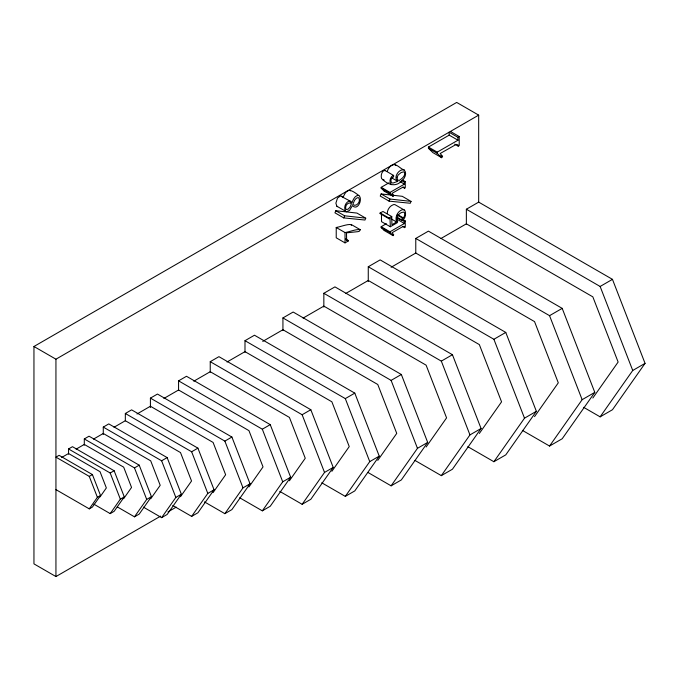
<?xml version="1.0" encoding="UTF-8"?>
<svg xmlns="http://www.w3.org/2000/svg" width="679" height="679" viewBox="0 0 679 679"><rect width="100%" height="100%" fill="white"/><g stroke="black" fill="none" stroke-linecap="round" stroke-linejoin="round"><path stroke-width="1.02" d="M387.208 213.69C387.234 209.828 389.687 205.941 393.396 204.659A6.298 3.633 -60 0 1 395.56 204.99L404.361 210.066M351.264 225.487L351.501 224.647C347.512 223.798 340.748 226.786 336.224 227.482L336.224 237.803L345.025 242.878L348.183 241.053L348.183 240.468L345.543 238.94M336.224 227.482L345.025 232.558C349.541 231.862 356.305 228.882 360.303 229.723L359.361 231.208L357.994 231.649L346.494 232.846L346.638 240.179L348.183 240.468M387.319 171.405C387.913 168.808 389.653 166.584 391.919 165.218C396.417 162.705 400.152 169.003 404.166 169.962C407.434 173.289 404.633 178.849 401.408 181.217C395.195 187.693 387.081 184.365 381.547 178.458C380.647 175.623 381.606 171.252 384.687 170.259L393.718 175.538L393.548 176.93L392.012 177.788L390.875 180.011L391.342 182.702L393.014 183.05L397.733 181.361L391.571 177.805M365.735 218.163L364.971 220.03L343.744 217.9L334.942 212.824L335.816 210.719L356.942 213.079L365.735 218.163L344.618 215.795L335.816 210.719M411.041 201.391L410.277 203.259L389.05 201.128L380.248 196.053L381.123 193.948L402.248 196.307L411.041 201.391L389.924 199.023L381.123 193.948M343.744 217.9L344.618 215.795M389.05 201.128L389.924 199.023M343.056 197.547C346.935 187.404 350.882 189.331 359.318 195.883C362.713 199.999 357.527 211.076 352.384 205.618L349.558 210.439L346.409 211.729L336.852 206.221L335.884 203.165L337.488 198.107L340.459 195.959L350.271 201.154L351.849 202.631C353.182 199.83 354.93 195.017 358.758 195.467M55.941 489.627L89.263 508.86L97.386 497.308L100.534 495.492L92.412 474.57L59.098 455.329L55.941 457.145L89.263 476.386L97.386 497.308M100.534 495.492L92.412 507.043L89.263 508.86M100.042 496.901L106.348 487.938L100.042 471.701L68.545 453.513L61.67 457.476M93.923 504.208L110.193 513.604L120.344 499.167L124.282 496.892L114.131 470.734L72.483 446.689L68.545 448.963L68.545 454.166M124.282 496.892L114.131 511.329L110.193 513.604M123.671 498.649L131.548 487.446L123.671 467.152L84.298 444.422L76.116 449.142M117.28 506.89L134.476 516.821L146.706 499.421L151.442 496.689L139.22 465.174L89.042 436.198L84.298 438.94L84.298 445.186M151.442 496.689L139.22 514.079L134.476 516.821M150.713 498.802L160.202 485.307L150.713 460.854L103.276 433.465L93.49 439.109M143.43 507.145L161.619 517.653L175.836 497.427L181.352 494.236L167.136 457.595L108.784 423.908L103.276 427.091L103.276 434.467M181.352 494.236L167.136 514.47L161.619 517.653M180.504 496.705L191.537 481.004L180.504 452.57L125.335 420.725L114.013 427.261M172.797 505.516L191.639 516.388L207.799 493.404L214.063 489.788L197.912 448.148L131.607 409.861L125.335 413.486L125.335 420.904M214.063 489.788L197.912 512.772L191.639 516.388M213.096 492.589L225.632 474.748L213.096 442.436L150.415 406.246L136.98 414.003M204.447 501.883L224.859 513.663L242.997 487.853L250.042 483.796L231.895 437.038L157.452 394.058L150.415 398.123L150.415 407.587M250.042 483.796L231.895 509.598L224.859 513.663M248.947 486.936L263.028 466.906L248.947 430.63L178.569 389.992L163.877 398.471M239.645 497.749L262.323 510.837L282.727 481.801L290.646 477.227L270.234 424.63L186.487 376.276L178.569 380.851L178.569 390.391M290.646 477.227L270.234 506.262L262.323 510.837M289.424 480.766L305.253 458.24L289.424 417.424L210.235 371.71L193.795 381.199M279.74 491.367L302.138 504.302L324.528 472.44L333.211 467.424L310.821 409.717L218.927 356.662L210.235 361.678L210.235 372.211M333.211 467.424L310.821 499.286L302.138 504.302M331.87 471.311L349.244 446.587L331.87 401.798L244.992 351.646L227.015 362.017M321.77 482.794L345.305 496.383L369.749 461.61L379.238 456.135L354.794 393.133L254.472 335.214L244.992 340.688L244.992 352.257M379.238 456.135L354.794 490.909L345.305 496.383M377.77 460.37L396.74 433.389L377.77 384.492L282.931 329.739L262.739 341.401M367.933 472.448L391.112 485.833L417.466 448.327L427.694 442.419L401.34 374.485L293.158 312.026L282.931 317.933L282.931 330.58M427.694 442.419L401.34 479.926L391.112 485.833M426.115 446.994L446.57 417.891L426.115 365.166L323.841 306.119L303.08 318.103M414.962 460.421L441.325 475.639L469.953 434.908L481.063 428.5L452.435 354.71L334.942 286.877L323.841 293.294L323.841 307.078M481.063 428.5L452.435 469.223L441.325 475.639M479.34 433.457L501.56 401.849L479.34 344.601L368.264 280.469L345.755 293.464M467.848 446.689L493.888 461.72L524.502 418.179L536.376 411.321L505.77 332.421L380.147 259.896L368.264 266.754L368.264 281.53M536.376 411.321L505.77 454.871L493.888 461.72M534.543 416.626L558.291 382.829L534.543 321.608L415.777 253.038L391.104 267.28M522.372 430.367L549.549 446.052L582.141 399.685L594.796 392.377L562.195 308.368L428.424 231.132L415.777 238.439L415.777 253.275M594.796 392.377L562.195 438.753L549.549 446.052M592.835 398.03L618.128 362.043L592.835 296.85L466.363 223.832L441.07 238.439M583.643 407.324L600.134 416.847L632.735 370.471L645.05 363.367L612.458 279.349L478.678 202.121L466.363 209.234L466.363 224.07M645.05 363.367L612.458 409.734L600.134 416.847M402.622 180.045L405.261 181.573L405.261 187.854L404.557 188.261L404.378 187.345L403.173 187.031L392.055 193.362L393.701 195.416L393.082 196.265L384.28 191.189L384.9 190.332M402.622 219.41L405.261 220.938L405.261 227.219L404.557 227.626L404.378 226.71L403.173 226.396L392.055 232.727L393.701 234.781L393.082 235.63L384.28 230.554L384.9 229.697M441.673 157.689L437.217 153.344L437.217 152.138L457.986 140.213L449.184 135.138L428.424 147.054L428.424 148.26L432.879 152.605L441.673 157.689L442.564 156.467L440.196 153.505L456.203 144.398L457.943 144.839L458.198 146.155L459.216 145.578L459.216 136.53L450.415 131.446M390.332 226.752L390.009 218.63L388.94 218.706L380.147 213.63L380.147 212.96L382.964 211.483L391.758 216.567L391.91 224.707L396.604 221.999C394.762 217.305 397.419 211.381 402.197 209.735A6.298 3.633 -60 0 1 405.049 210.906C406.263 214.046 405.355 218.137 402.706 220.268L401.612 220.2L401.612 219.207L403.946 217.204L404.684 215.167L404.514 212.765L403.725 212.12C399.235 212.06 395.28 217.603 397.707 221.753L397.156 222.763L390.332 226.752L381.53 221.668L381.454 214.165M384.28 191.189L381.191 188.168L381.191 187.328L388.957 182.829M393.082 196.265L389.992 193.243L389.992 192.412L404.412 184.136L404.328 182.116L401.688 180.589M384.28 230.554L381.191 227.533L381.191 226.693L386.368 223.697M393.082 235.63L389.992 232.608L389.992 231.777L404.412 223.501L404.328 221.481L397.283 217.416M160.617 516.133L55.941 576.564L33.95 563.867L33.95 346.494L456.687 102.436L478.678 115.133L478.678 202.121M33.95 346.494L55.941 359.191L478.678 115.133M449.184 135.138L449.065 132.227L457.867 137.311L459.216 136.53M404.328 182.116L405.261 181.573M404.328 221.481L405.261 220.938M89.263 476.386L92.412 474.57M68.545 448.963L110.193 473.008L114.131 470.734M84.298 438.94L134.476 467.907L139.22 465.174M103.276 427.091L161.619 460.778L167.136 457.595M125.335 413.486L191.639 451.764L197.912 448.148M150.415 398.123L224.859 441.104L231.895 437.038M178.569 380.851L262.323 429.204L270.234 424.63M210.235 361.678L302.138 414.733L310.821 409.717M244.992 340.688L345.305 398.607L354.794 393.133M282.931 317.933L391.112 380.384L401.34 374.485M167.959 511.898L176.226 507.128M323.841 293.294L441.325 361.126L452.435 354.71M368.264 266.754L493.888 339.279L505.77 332.421M415.777 238.439L549.549 315.667L562.195 308.368M466.363 209.234L600.134 286.462L612.458 279.349M391.758 216.567L388.94 218.044L388.94 218.706M380.147 213.63L380.783 213.393M393.489 175.335C390.17 176.447 388.583 182.354 391.418 184.688M350.271 201.154L349.252 201.035C345.348 202.266 343.396 207.91 345.645 211.296M382.617 179.604L384.153 179.994M404.166 169.962C398.819 168.4 392.903 177.906 397.733 181.361M336.852 206.221L337.616 206.654M454.684 144.126L458.198 146.155M428.424 147.054L437.217 152.138M428.424 148.26L437.217 153.344M440.807 155.449L442.564 156.467M400.007 181.59L404.412 184.136M402.8 187.243L404.557 188.261M381.191 187.328L389.992 192.412M381.191 188.168L389.992 193.243M398.047 214.844L403.318 217.891M397.215 215.056L402.486 218.103M396.595 217.382L401.875 220.429M396.494 218.927L404.412 223.501M391.325 218.944L396.604 221.999M380.147 212.96L390.009 218.63M402.8 226.608L404.557 227.626M350.092 201.612L351.849 202.631M381.191 226.693L389.992 231.777M381.191 227.533L389.992 232.608M351.501 224.647L360.303 229.723M345.543 239.534L348.183 241.053M341.478 196.07L342.335 196.621M349.965 190.392L350.517 190.799M384.687 170.259L385.01 170.862M395.373 164.878L396.146 165.617M600.134 286.462L632.735 370.471M549.549 315.667L582.141 399.685M493.888 339.279L524.502 418.179M441.325 361.126L469.953 434.908M391.112 380.384L417.466 448.327M345.305 398.607L369.749 461.61M302.138 414.733L324.528 472.44M262.323 429.204L282.727 481.801M224.859 441.104L242.997 487.853M191.639 451.764L207.799 493.404M161.619 460.778L175.836 497.427M134.476 467.907L146.706 499.421M110.193 473.008L120.344 499.167M457.867 137.311L457.986 140.213M345.025 232.558L345.025 242.878M55.941 359.191L55.941 576.564M396.986 177.329L397.605 180.003L399.244 180.461C401.773 178.662 405.677 176.073 404.514 172.407L403.75 171.855L401.187 172.517L398.225 174.944L396.986 177.329M359.446 199.821C359.675 203.013 355.711 207.137 352.766 204.464L354.531 200.398A4.821 2.784 -60 0 1 357.926 197.64L358.767 197.801L359.446 199.821M345.696 206.475L345.704 208.886L346.282 209.488L348.072 209.217L350.084 207.078L351.425 203.734C349.346 201.604 346.298 204.235 345.696 206.475"/></g></svg>
